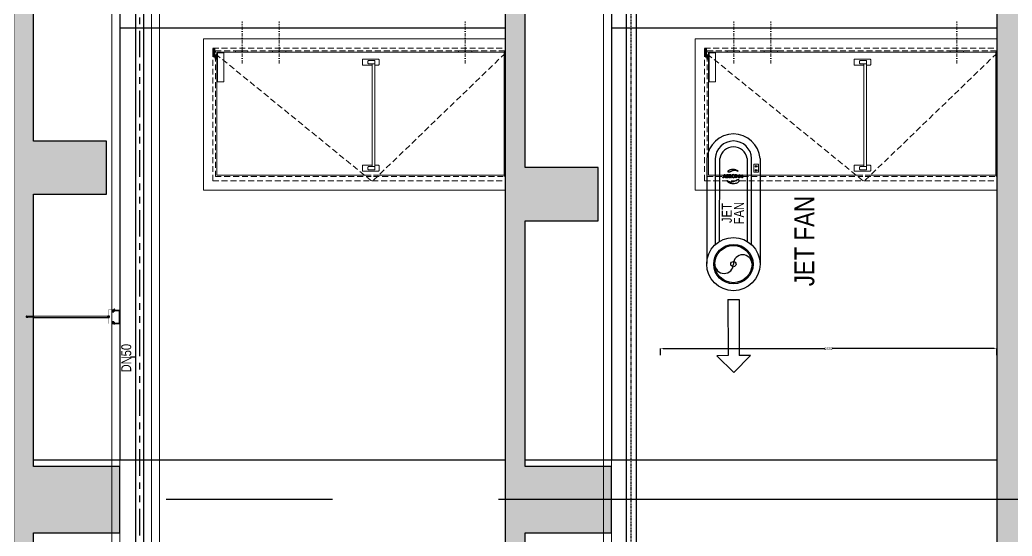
# Model space of a CAD drawing. Header units: millimetres. Extents: x -379292 to 1221486, y 92049 to 447512.
# Drawn here: x -33176 to -25709, y 160544 to 164431 of the extents above; entities that cross this region are included whole.
import ezdxf
from ezdxf.enums import TextEntityAlignment as Align

# ---------------------------------------------------------------- set-up
doc = ezdxf.new("R2010")
doc.units = ezdxf.units.MM
for name, pattern in [('ACISOTGB', [9, 4, -1, 1, -1, 1, -1]), ('CENTER', [2, 1.25, -0.25, 0.25, -0.25]), ('DASHDOT', [25.4, 12.7, -6.35, 0, -6.35]), ('HIDDEN', [9.525, 6.35, -3.175]), ('SOGUKSU1', [72, 60, -6, 0, -6])]:
    doc.linetypes.add(name, pattern=pattern)
for name, color, linetype in [('05_AXIS', 211, 'CENTER'), ('05_CLADDING ALUMINIUM', 1, 'Continuous'), ('05_CONCRETE', 6, 'Continuous'), ('05_CONCRETE VIEW', 142, 'Continuous'), ('05_HATCH CONCRETE', 141, 'Continuous'), ('AIR-J-U-355', 2, 'Continuous'), ('E-CT-TEXT', 7, 'Continuous'), ('M_YANGIN_SPR_ CAP', 7, 'Continuous'), ('OZD_TAVA', 50, 'Continuous')]:
    doc.layers.add(name, color=color, linetype=linetype)
for name, color, linetype, lineweight in [('05_AXIS EQUIPMENT', 8, 'DASHDOT', 9), ('05_VIEW 1', 8, 'Continuous', 9), ('06_DIM', 8, 'Continuous', 9), ('1-MIMARI', 8, 'Continuous', 9), ('1-YANGIN BORUSU-3', 1, 'SOGUKSU1', 30), ('e_kesit_cizgisi', 7, 'Continuous', 9)]:
    doc.layers.add(name, color=color, linetype=linetype, lineweight=lineweight)
doc.styles.add('DOA.ARIAL', font='arial.ttf')
doc.styles.get("Standard").update_dxf_attribs({"font": 'segoeuil.ttf'})
doc.dimstyles.new('ntr', dxfattribs={"dimtxt": 20, "dimasz": 20, "dimexe": 0.18, "dimexo": 0.0625, "dimgap": 0.09, "dimtad": 0, "dimtih": 1, "dimtoh": 1, "dimdec": 0, "dimzin": 0, "dimdsep": 46, "dimtxsty": 'Standard', "dimcen": 0.09, "dimadec": 0, "dimazin": 0, "dimtfac": 1, "dimtdec": 0, "dimtix": 1, "dimtofl": 0, "dimtmove": 0, "dimatfit": 0, "dimfxl": 1, "dimtolj": 1, "dimtzin": 0, "dimarcsym": 0})
pattern_1 = [(225, (-8686.666, 32930.851), (6.735192, -6.735192), []), (225, (-8693.402, 32930.851), (6.735192, -6.735192), [4.7625, -2.38125])]

# ---------------------------------------------------------------- blocks, each defined once
blk = doc.blocks.new('*U1055')
at = {"ltscale": 7}
for p, q in [((-70, 0), (-70, 2270)), ((1070, 2270), (-70, 2270)), ((1070, 0), (1070, 2270)), ((32, 0), (32, 2170)), ((958, 2170), (32, 2170)), ((958, 1008.5), (958, 2170)), ((958, 0), (958, 991.5))]:
    blk.add_line(p, q, dxfattribs=at)
at = {"linetype": 'HIDDEN', "ltscale": 7}
for p, q in [((0, 2200), (0, 0)), ((1000, 2200), (0, 2200)), ((22, 2180), (22, 5)), ((968, 2180), (22, 2180)), ((968, 2180), (968, 1008.3)), ((1000, 2200), (1000, 0)), ((968, 991.7), (968, 5)), ((968, 5), (22, 5))]:
    blk.add_line(p, q, dxfattribs=at)
for p, q in [((118.5, 999.9), (892.7, 999.9)), ((118.5, 979.9), (911.6, 979.9))]:
    blk.add_line(p, q)
at = {"ltscale": 4}
for points in [[(19.4, 2185), (54.1, 2185), (54.1, 2200.4), (4.4, 2200.4), (4.4, 2185), (19.4, 2185)], [(57.5, 2186.5), (57.5, 2181.5)], [(63.7, 2181.5), (63.7, 2185.8)], [(75.8, 2174.3), (75.8, 2165), (67.8, 2165), (67.8, 2174.3)]]:
    blk.add_lwpolyline(points, dxfattribs=at)
for points in [[(38.2, 2200.4), (17, 2200.4), (17, 2197.9), (38.2, 2197.9)], [(38.2, 2187.4), (17, 2187.4), (17, 2185), (38.2, 2185)], [(17.1, 2196), (69.5, 2193), (69.5, 2185.8), (17.1, 2188.8)], [(55.3, 2181.5), (82.9, 2181.5), (82.9, 2174.3), (55.3, 2174.3)], [(37, 2165), (254.8, 2165), (254.8, 2116.5), (37, 2116.5)]]:
    blk.add_lwpolyline(points, close=True, dxfattribs=at)
at = {"linetype": 'HIDDEN', "ltscale": 7, "flags": 128}
blk.add_lwpolyline([(45, 2178), (1005, 1000), (45, 5)], dxfattribs=at)
at = {"ltscale": 7}
for points in [[(22, 1937), (22, 2030), (32, 2030), (32, 1937)], [(22, 1650), (22, 1750), (32, 1750), (32, 1650)], [(22, 350), (22, 250), (32, 250), (32, 350)]]:
    blk.add_lwpolyline(points, close=True, dxfattribs=at)
for points in [[(124, 948.9), (89, 948.9, -0.414214), (84, 953.9), (84, 1068.9, -0.414214), (89, 1073.9), (106.5, 1073.9)], [(129, 999.9), (129, 1068.9, 0.414214), (124, 1073.9), (106.5, 1073.9)], [(882.2, 999.9), (882.2, 1068.9, -0.414214), (887.2, 1073.9), (904.7, 1073.9)], [(887.2, 948.9), (922.2, 948.9, 0.414214), (927.2, 953.9), (927.2, 1068.9, 0.414214), (922.2, 1073.9), (904.7, 1073.9)], [(124, 948.9, 0.414214), (129, 953.9), (129, 979.9)], [(887.2, 948.9, -0.414214), (882.2, 953.9), (882.2, 979.9)]]:
    blk.add_lwpolyline(points, format="xyb")
at = {"ltscale": 20}
for points in [[(99.5, 979.9, -0.414214), (94.5, 984.9), (94.5, 1027, -0.414214), (99.5, 1032), (113.5, 1032, -0.414214), (118.5, 1027), (118.5, 979.9), (99.5, 979.9)], [(911.6, 979.9, 0.414214), (916.6, 984.9), (916.6, 1027, 0.414214), (911.6, 1032), (897.7, 1032, 0.414214), (892.7, 1027), (892.7, 979.9), (911.6, 979.9)]]:
    blk.add_lwpolyline(points, format="xyb", dxfattribs=at)
at = {"ltscale": 4}
blk.add_circle((9.7, 2191.9), 2.92, dxfattribs=at)
blk.add_arc((48.8, 2191.9), 2.92, 48.6465, 124.668, dxfattribs=at)
at = {"layer": '05_AXIS EQUIPMENT', "ltscale": 2}
for p, q in [((117.6, 1980), (-199.6, 1980)), ((117.6, 1700), (-199.6, 1700)), ((117.6, 300), (-199.6, 300))]:
    blk.add_line(p, q, dxfattribs=at)
at = {"layer": '05_CLADDING ALUMINIUM', "ltscale": 7}
blk.add_line((958, 4), (32, 4), dxfattribs=at)
blk = doc.blocks.new('A$C6a8db8d0')
at = {"layer": '05_HATCH CONCRETE', "ltscale": 25, "transparency": 33554671}
h = blk.add_hatch(dxfattribs=at)
h.set_pattern_fill('ANSI33', color=256, scale=1.5, angle=180)
h.set_pattern_definition(pattern_1)
h.paths.add_polyline_path([(-8625, 1080), (-8625, 1145), (-8270, 1145), (-8270, 1080), (-8220, 1080), (-8220, 1145), (-8015, 1145), (-8015, 1090), (-7975, 1090), (-7975, 1145), (-7715, 1145), (-7715, 1090), (-7675, 1090), (-7675, 1145), (-7470, 1145), (-7470, 1080), (-7420, 1080), (-7420, 1145), (-7215, 1145), (-7215, 1090), (-7175, 1090), (-7175, 1145), (-6915, 1145), (-6915, 1090), (-6875, 1090), (-6875, 1145), (-6670, 1145), (-6670, 1080), (-6620, 1080), (-6620, 1145), (-6415, 1145), (-6415, 1090), (-6375, 1090), (-6375, 1145), (-6115, 1145), (-6115, 1090), (-6075, 1090), (-6075, 1145), (-5870, 1145), (-5870, 1080), (-5820, 1080), (-5820, 1145), (-5615, 1145), (-5615, 1090), (-5575, 1090), (-5575, 1145), (-5315, 1145), (-5315, 1090), (-5275, 1090), (-5275, 1145), (-5070, 1145), (-5070, 1080), (-5020, 1080), (-5020, 1145), (-4815, 1145), (-4815, 1090), (-4775, 1090), (-4775, 1145), (-4515, 1145), (-4515, 1090), (-4475, 1090), (-4475, 1145), (-4270, 1145), (-4270, 1080), (-4220, 1080), (-4220, 1145), (-4015, 1145), (-4015, 1090), (-3975, 1090), (-3975, 1145), (-3715, 1145), (-3715, 1090), (-3675, 1090), (-3675, 1145), (-3470, 1145), (-3470, 1080), (-3420, 1080), (-3420, 1145), (-3215, 1145), (-3215, 1090), (-3175, 1090), (-3175, 1145), (-2915, 1145), (-2915, 1090), (-2875, 1090), (-2875, 1145), (-2670, 1145), (-2670, 1080), (-2620, 1080), (-2620, 1145), (-2415, 1145), (-2415, 1090), (-2375, 1090), (-2375, 1145), (-2205, 1145), (-2205, 1090), (-2165, 1090), (-2165, 1145), (-1955, 1145), (-1955, 1080), (-1905, 1080), (-1905, 1160), (-8655, 1160), (-8655, 1180), (-8675, 1180), (-8675, 1080)])
h = blk.add_hatch(dxfattribs=at)
h.set_pattern_fill('ANSI33', color=256, scale=1.5, angle=180)
h.set_pattern_definition(pattern_1)
h.paths.add_polyline_path([(-8675, 790), (-8675, 420), (-8725, 420), (-8725, 370), (9165, 370), (9165, 420), (9115, 420), (9115, 810), (9095, 810), (9095, 790), (5815, 790), (5815, 810), (5795, 810), (5795, 790), (-1895, 790), (-1895, 710), (-1845, 710), (-1845, 775), (-1635, 775), (-1635, 720), (-1595, 720), (-1595, 775), (-1335, 775), (-1335, 720), (-1295, 720), (-1295, 775), (-1090, 775), (-1090, 710), (-1040, 710), (-1040, 775), (-835, 775), (-835, 720), (-795, 720), (-795, 775), (-535, 775), (-535, 720), (-495, 720), (-495, 775), (-290, 775), (-290, 710), (-240, 710), (-240, 775), (-35, 775), (-35, 720), (5, 720), (5, 775), (265, 775), (265, 720), (305, 720), (305, 775), (510, 775), (510, 710), (560, 710), (560, 775), (765, 775), (765, 720), (805, 720), (805, 775), (1065, 775), (1065, 720), (1105, 720), (1105, 775), (1310, 775), (1310, 710), (1360, 710), (1360, 775), (1565, 775), (1565, 720), (1605, 720), (1605, 775), (1865, 775), (1865, 720), (1905, 720), (1905, 775), (2110, 775), (2110, 710), (2160, 710), (2160, 775), (2365, 775), (2365, 720), (2405, 720), (2405, 775), (2665, 775), (2665, 720), (2705, 720), (2705, 775), (2910, 775), (2910, 710), (2960, 710), (2960, 775), (3165, 775), (3165, 720), (3205, 720), (3205, 775), (3465, 775), (3465, 720), (3505, 720), (3505, 775), (3710, 775), (3710, 710), (3760, 710), (3760, 775), (3965, 775), (3965, 720), (4005, 720), (4005, 775), (4265, 775), (4265, 720), (4305, 720), (4305, 775), (4510, 775), (4510, 710), (4560, 710), (4560, 775), (4765, 775), (4765, 720), (4805, 720), (4805, 775), (5065, 775), (5065, 720), (5105, 720), (5105, 775), (5310, 775), (5310, 710), (5360, 710), (5360, 775), (5540, 775), (5540, 720), (5580, 720), (5580, 775), (5760, 775), (5760, 710), (5810, 710), (5810, 775), (6110, 775), (6110, 710), (6160, 710), (6160, 775), (6365, 775), (6365, 720), (6405, 720), (6405, 775), (6665, 775), (6665, 720), (6705, 720), (6705, 775), (6910, 775), (6910, 710), (6960, 710), (6960, 775), (7165, 775), (7165, 720), (7205, 720), (7205, 775), (7465, 775), (7465, 720), (7505, 720), (7505, 775), (7710, 775), (7710, 710), (7760, 710), (7760, 775), (7965, 775), (7965, 720), (8005, 720), (8005, 775), (8265, 775), (8265, 720), (8305, 720), (8305, 775), (8510, 775), (8510, 710), (8560, 710), (8560, 775), (8790, 775), (8790, 720), (8830, 720), (8830, 775), (9085, 775), (9085, 420), (-8645, 420), (-8645, 775), (-8270, 775), (-8270, 710), (-8220, 710), (-8220, 775), (-8015, 775), (-8015, 720), (-7975, 720), (-7975, 775), (-7715, 775), (-7715, 720), (-7675, 720), (-7675, 775), (-7470, 775), (-7470, 710), (-7420, 710), (-7420, 775), (-7215, 775), (-7215, 720), (-7175, 720), (-7175, 775), (-6915, 775), (-6915, 720), (-6875, 720), (-6875, 775), (-6670, 775), (-6670, 710), (-6620, 710), (-6620, 775), (-6415, 775), (-6415, 720), (-6375, 720), (-6375, 775), (-6115, 775), (-6115, 720), (-6075, 720), (-6075, 775), (-5870, 775), (-5870, 710), (-5820, 710), (-5820, 775), (-5615, 775), (-5615, 720), (-5575, 720), (-5575, 775), (-5315, 775), (-5315, 720), (-5275, 720), (-5275, 775), (-5070, 775), (-5070, 710), (-5020, 710), (-5020, 775), (-4815, 775), (-4815, 720), (-4775, 720), (-4775, 775), (-4515, 775), (-4515, 720), (-4475, 720), (-4475, 775), (-4270, 775), (-4270, 710), (-4220, 710), (-4220, 775), (-4015, 775), (-4015, 720), (-3975, 720), (-3975, 775), (-3715, 775), (-3715, 720), (-3675, 720), (-3675, 775), (-3470, 775), (-3470, 710), (-3420, 710), (-3420, 775), (-3215, 775), (-3215, 720), (-3175, 720), (-3175, 775), (-2915, 775), (-2915, 720), (-2875, 720), (-2875, 775), (-2670, 775), (-2670, 710), (-2620, 710), (-2620, 775), (-2435, 775), (-2435, 720), (-2395, 720), (-2395, 775), (-2175, 775), (-2175, 720), (-2135, 720), (-2135, 775), (-1955, 775), (-1955, 710), (-1905, 710), (-1905, 790)])
at = {"layer": '05_AXIS', "ltscale": 500}
blk.add_line((-2645, 170), (-2645, 1660), dxfattribs=at)
at = {"layer": '05_CONCRETE'}
for points in [[(-2875, 1145), (-2670, 1145), (-2670, 1080), (-2620, 1080), (-2620, 1145), (-2415, 1145), (-2415, 1090), (-2375, 1090), (-2375, 1145), (-2205, 1145), (-2205, 1090), (-2165, 1090), (-2165, 1145), (-1955, 1145), (-1955, 1080), (-1905, 1080), (-1905, 1160), (-8655, 1160)], [(9085, 420), (-8645, 420)], [(-2875, 775), (-2670, 775), (-2670, 710), (-2620, 710), (-2620, 775), (-2435, 775), (-2435, 720), (-2395, 720), (-2395, 775), (-2175, 775), (-2175, 720), (-2135, 720), (-2135, 775), (-1955, 775), (-1955, 710), (-1905, 710), (-1905, 790), (-8675, 790)]]:
    blk.add_lwpolyline(points, dxfattribs=at)
at = {"layer": '05_CONCRETE VIEW', "ltscale": 20, "flags": 128}
for points in [[(-2615, 1145), (-2615, 790)], [(-1965, 1080), (-2615, 1080)], [(-2615, 775), (-2615, 420)], [(-1965, 710), (-2615, 710)]]:
    blk.add_lwpolyline(points, dxfattribs=at)
at = {"layer": '05_CONCRETE VIEW', "color": 250, "ltscale": 20, "flags": 128}
for points in [[(-2290, 790), (-2290, 1080)], [(-2290, 420), (-2290, 710)]]:
    blk.add_lwpolyline(points, dxfattribs=at)
at = {"layer": '05_VIEW 1', "xscale": -0.1, "yscale": 0.1, "zscale": 0.1}
for p in [(-2305, 790), (-2305, 420)]:
    blk.add_blockref('*U1055', p, dxfattribs=at)
blk = doc.blocks.new('*D1200')
at = {"layer": '06_DIM', "color": 0, "lineweight": -2, "ltscale": 25, "transparency": 16777216}
for p, q in [((-28356.4, 161906.9), (-28356.4, 161955.9)), ((-28336.4, 161955.8), (-27118.3, 161955.8)), ((-25844.5, 161955.8), (-27062.6, 161955.8)), ((-25824.5, 161906.9), (-25824.5, 161955.9))]:
    blk.add_line(p, q, dxfattribs=at)
at = {"layer": '06_DIM', "color": 0, "ltscale": 25, "transparency": 16777216}
for points in [[(-28336.4, 161959.1), (-28336.4, 161952.4), (-28356.4, 161955.8)], [(-25844.5, 161959.1), (-25844.5, 161952.4), (-25824.5, 161955.8)]]:
    blk.add_solid(points, dxfattribs=at)
at = {"layer": 'Defpoints', "color": 0, "ltscale": 25, "transparency": 16777216}
for p in [(-28356.4, 161906.9, -2.4), (-25824.5, 161955.8), (-25824.5, 161906.9, -2.4)]:
    blk.add_point(p, dxfattribs=at)
at = {"layer": '06_DIM', "color": 0, "ltscale": 25, "transparency": 16777216, "insert": (-27090.5, 161955.8), "char_height": 20, "attachment_point": 5}
blk.add_mtext('\\A1;2532', dxfattribs=at)
blk = doc.blocks.new('43T34T34T')
at = {"ltscale": 25}
blk.add_circle((-10076.92, -11582.68), 1.99, dxfattribs=at)
for centre, start, end in [((-10069.92, -11582.68), 0, 180), ((-10083.92, -11582.68), 180, 0)]:
    blk.add_arc(centre, 7, start, end, dxfattribs=at)
at = {"layer": 'AIR-J-U-355', "color": 2, "linetype": 'Continuous'}
for p, q in [((-10096.96, -11503.18), (-10096.96, -11582.23)), ((-10090.53, -11503.18), (-10090.6, -11568.03)), ((-10087.3, -11565.53), (-10087.23, -11503.18)), ((-10066.46, -11503.18), (-10066.51, -11565.56)), ((-10063.22, -11568.06), (-10063.19, -11503.18)), ((-10056.85, -11503.18), (-10056.88, -11582.68)), ((-10084.82, -11517.64), (-10083.82, -11515.3)), ((-10084.08, -11517.65), (-10084.82, -11517.64)), ((-10083.91, -11517.25), (-10084.08, -11517.65)), ((-10082.97, -11517.24), (-10083.91, -11517.25)), ((-10083.82, -11515.3), (-10083.06, -11515.3)), ((-10083.74, -11516.77), (-10083.45, -11516.07)), ((-10083.16, -11516.77), (-10083.74, -11516.77)), ((-10083.45, -11516.07), (-10083.16, -11516.77)), ((-10083.06, -11515.3), (-10082.06, -11517.64)), ((-10082.8, -11517.65), (-10082.97, -11517.24)), ((-10082.06, -11517.64), (-10082.8, -11517.65)), ((-10081.77, -11517.66), (-10081.76, -11515.32)), ((-10081.09, -11517.66), (-10081.77, -11517.66)), ((-10081.76, -11515.32), (-10081.07, -11515.32)), ((-10081.07, -11515.32), (-10081.09, -11517.66)), ((-10080.49, -11515.33), (-10079.19, -11515.32)), ((-10080.47, -11517.67), (-10080.49, -11515.33)), ((-10079.77, -11517.66), (-10080.47, -11517.67)), ((-10079.79, -11516.36), (-10079.79, -11515.79)), ((-10079.79, -11515.79), (-10079.5, -11515.81)), ((-10079.52, -11516.36), (-10079.79, -11516.36)), ((-10079.12, -11517.66), (-10079.77, -11516.75)), ((-10079.77, -11516.75), (-10079.77, -11517.66)), ((-10078.31, -11517.65), (-10079.12, -11517.66)), ((-10079.11, -11516.7), (-10078.31, -11517.65)), ((-10078.52, -11516.14), (-10078.52, -11516.14)), ((-10075.51, -11515.21), (-10075.13, -11515.21)), ((-10075.21, -11517.67), (-10075.18, -11515.33)), ((-10074.81, -11517.67), (-10075.21, -11517.67)), ((-10075.18, -11515.33), (-10074.94, -11515.33)), ((-10074.94, -11515.33), (-10073.25, -11516.98)), ((-10074.79, -11516.02), (-10074.81, -11517.67)), ((-10073.14, -11517.64), (-10074.79, -11516.02)), ((-10073.25, -11516.98), (-10073.23, -11515.35)), ((-10072.89, -11517.64), (-10073.14, -11517.64)), ((-10072.86, -11515.36), (-10072.89, -11517.64)), ((-10072.47, -11517.67), (-10072.44, -11515.32)), ((-10072.08, -11517.67), (-10072.47, -11517.67)), ((-10072.44, -11515.32), (-10072.21, -11515.33)), ((-10072.21, -11515.33), (-10070.52, -11516.98)), ((-10072.05, -11516.02), (-10072.08, -11517.67)), ((-10070.4, -11517.63), (-10072.05, -11516.02)), ((-10070.52, -11516.98), (-10070.5, -11515.35)), ((-10070.5, -11515.35), (-10070.12, -11515.35)), ((-10070.15, -11517.64), (-10070.4, -11517.63)), ((-10070.12, -11515.35), (-10070.15, -11517.64))]:
    blk.add_line(p, q, dxfattribs=at)
at = {"layer": 'AIR-J-U-355', "color": 2, "lineweight": 13, "ltscale": 0.005}
for p, q in [((-10061.58, -11507.49), (-10061.58, -11513.57)), ((-10057.96, -11507.49), (-10061.58, -11507.49)), ((-10061.58, -11513.57), (-10057.96, -11513.57)), ((-10057.96, -11513.57), (-10057.96, -11507.49))]:
    blk.add_line(p, q, dxfattribs=at)
at = {"layer": 'AIR-J-U-355', "color": 2}
for p, q in [((-10081.15, -11609.35), (-10072.7, -11609.32)), ((-10081.15, -11609.35), (-10080.96, -11651.59)), ((-10072.7, -11609.32), (-10072.51, -11651.55)), ((-10080.96, -11651.59), (-10089.4, -11651.62)), ((-10089.4, -11651.62), (-10076.68, -11664.24)), ((-10064.06, -11651.51), (-10076.68, -11664.24)), ((-10064.06, -11651.51), (-10072.51, -11651.55))]:
    blk.add_line(p, q, dxfattribs=at)
at = {"layer": 'AIR-J-U-355', "color": 2, "linetype": 'Continuous'}
for centre, radius in [((-10059.76, -11509.05), 0.599), ((-10059.76, -11509.05), 0.599), ((-10059.76, -11512.01), 0.599), ((-10059.76, -11512.01), 0.599), ((-10076.92, -11582.68), 20.04), ((-10076.92, -11582.68), 14.81), ((-10076.92, -11582.68), 14)]:
    blk.add_circle(centre, radius, dxfattribs=at)
for centre, radius, start, end in [((-10076.88, -11504.81), 20.09, 4.65599, 175.34403), ((-10076.86, -11503.67), 13.68, 2.04314, 177.96186), ((-10076.85, -11504.99), 10.54, 9.88437, 170.13648), ((-10079.51, -11516.09), 0.274, 267.3972, 87.3972), ((-10079.23, -11516.04), 0.72, 352.32592, 86.70667), ((-10079.16, -11516.05), 0.645, 274.06361, 352.32592)]:
    blk.add_arc(centre, radius, start, end, dxfattribs=at)
at = {"layer": 'AIR-J-U-355', "color": 2, "linetype": 'Continuous', "extrusion": (0, 0, -1)}
for major_axis, ratio in [((1.36, -0.01), 0.908445), ((-0.985, 0.006), 0.934933)]:
    blk.add_ellipse((-10076.78, -11516.46), major_axis=major_axis, ratio=ratio, dxfattribs=at)
at = {"layer": 'AIR-J-U-355', "color": 2, "linetype": 'Continuous'}
for points, knots in [([(-10080.5, -11513.47), (-10080.56, -11513.46), (-10080.66, -11513.44), (-10080.82, -11513.31), (-10080.92, -11513.1), (-10080.95, -11512.85), (-10080.87, -11512.56), (-10080.61, -11512.27), (-10080.27, -11512), (-10079.75, -11511.7), (-10079.06, -11511.43), (-10078.19, -11511.24), (-10077.31, -11511.2), (-10076.39, -11511.24), (-10075.45, -11511.46), (-10074.69, -11511.81), (-10074.1, -11512.15), (-10073.68, -11512.47), (-10073.49, -11512.77), (-10073.4, -11512.91)], [0, 0, 0, 0, 0.0168256, 0.0323617, 0.0637267, 0.0873303, 0.1103993, 0.1581358, 0.2050378, 0.2514942, 0.3451779, 0.4385235, 0.532065, 0.625912, 0.7301372, 0.8352318, 0.8905608, 0.9450754, 1, 1, 1, 1]), ([(-10073.4, -11512.91), (-10073.64, -11512.77), (-10074.12, -11512.47), (-10074.93, -11512.2), (-10075.77, -11512.07), (-10076.62, -11512.1), (-10077.47, -11512.34), (-10078.3, -11512.69), (-10078.97, -11513.05), (-10079.52, -11513.29), (-10079.91, -11513.4), (-10080.24, -11513.48), (-10080.42, -11513.48), (-10080.5, -11513.47)], [0, 0, 0, 0, 0.112581, 0.224936, 0.337491, 0.449603, 0.562299, 0.686336, 0.807829, 0.865935, 0.925918, 0.967783, 1, 1, 1, 1]), ([(-10081.88, -11519.9), (-10081.88, -11519.89), (-10081.89, -11519.88), (-10081.89, -11519.87), (-10081.89, -11519.86), (-10081.89, -11519.85), (-10081.88, -11519.85), (-10081.88, -11519.85), (-10081.87, -11519.85), (-10081.86, -11519.85), (-10081.84, -11519.85), (-10081.81, -11519.87), (-10081.67, -11519.93), (-10081.45, -11520.08), (-10081.18, -11520.27), (-10080.93, -11520.43), (-10080.57, -11520.62), (-10080.03, -11520.75), (-10079.32, -11520.9), (-10078.54, -11520.99), (-10077.73, -11520.88), (-10076.82, -11520.62), (-10075.88, -11520.22), (-10075.12, -11519.78), (-10074.52, -11519.53), (-10074.11, -11519.39), (-10073.69, -11519.27), (-10073.29, -11519.22), (-10072.93, -11519.29), (-10072.63, -11519.48), (-10072.55, -11519.83), (-10072.62, -11520.21), (-10072.88, -11520.58), (-10073.25, -11520.91), (-10073.84, -11521.29), (-10074.75, -11521.68), (-10075.98, -11521.97), (-10077.14, -11522.06), (-10078.16, -11521.96), (-10079.01, -11521.78), (-10079.79, -11521.5), (-10080.49, -11521.15), (-10081.08, -11520.76), (-10081.5, -11520.4), (-10081.73, -11520.13), (-10081.82, -11520), (-10081.86, -11519.93), (-10081.88, -11519.9)], [0, 0, 0, 0, 0.001347, 0.00172, 0.002023, 0.002244, 0.002452, 0.002667, 0.002909, 0.00347, 0.004196, 0.005682, 0.009311, 0.025522, 0.043378, 0.057014, 0.067583, 0.10026, 0.136315, 0.170769, 0.211631, 0.252886, 0.304984, 0.357144, 0.377587, 0.398124, 0.41882, 0.439365, 0.455344, 0.470785, 0.486346, 0.502438, 0.525763, 0.549141, 0.572313, 0.626971, 0.689072, 0.751245, 0.792637, 0.834146, 0.875615, 0.910287, 0.945553, 0.97619, 0.989254, 0.994701, 1, 1, 1, 1])]:
    blk.add_open_spline(points, degree=3, knots=knots, dxfattribs=at)
at = {"layer": 'AIR-J-U-355', "color": 2, "linetype": 'Continuous', "style": 'DOA.ARIAL', "width": 0.8}
for s, p in [('FAN', (-10076.53, -11544.28, -15527.66)), ('JET', (-10085.63, -11544.28, -15527.66))]:
    blk.add_text(s, height=7.5, rotation=90, dxfattribs=at).set_placement(p, align=Align.TOP_CENTER)
blk = doc.blocks.new('smn')
for p, q in [((-0.8, 0.55), (-0.65, 0.64)), ((-0.8, 0.55), (-0.8, 0.09)), ((-0.8, 0.09), (-0.65, 0)), ((0.65, 0.64), (-0.65, 0.64)), ((0.65, 0), (-0.65, 0)), ((-0.4, 0.55), (-0.4, 0.09)), ((0.4, 0.55), (0.4, 0.09)), ((0.8, 0.55), (0.65, 0.64)), ((0.8, 0.09), (0.65, 0)), ((0.8, 0.55), (0.8, 0.09))]:
    blk.add_line(p, q)
for centre, radius, start, end in [((-0.65, 0.24), 0.404, 51.78679, 90), ((-0.65, 0.4), 0.404, 270, 308.21321), ((0, -0.33), 0.967, 65.5673, 114.4327), ((0, 0.97), 0.967, 245.5673, 294.4327), ((0.65, 0.24), 0.404, 90, 128.21321), ((0.65, 0.4), 0.404, 231.78679, 270)]:
    blk.add_arc(centre, radius, start, end)
blk = doc.blocks.new('A$C23387eba')
h = blk.add_hatch()
h.set_pattern_fill('ANSI31', color=241, scale=1500, style=0)
h.set_pattern_definition([(315, (-421266.87, 1258294.907), (10.60660172, 10.60660172), [])])
h.paths.add_polyline_path([(44, 395), (64, 506), (57, 516), (53, 516), (32, 396), (32, 68), (44, 68)])
h.paths.add_polyline_path([(-44, 68), (-32, 68), (-32, 396), (-53, 516), (-57, 516), (-64, 506), (-44, 395)])
h = blk.add_hatch()
h.set_pattern_fill('ANSI31', color=241, scale=1000, angle=90, style=0)
h.set_pattern_definition([(45, (-421266.87, 1258294.907), (-7.07106781, 7.07106781), [])])
edge = h.paths.add_edge_path()
edge.add_line((-26, 496), (-35, 496))
edge.add_ellipse((-35, 484), major_axis=(-8.49, 8.49), ratio=1, start_angle=-44.99996, end_angle=55.00004)
edge.add_line((-47, 482), (-41, 446))
edge.add_ellipse((-29, 448), major_axis=(8.49, 8.49), ratio=1, start_angle=145.00004, end_angle=225.00004)
edge.add_line((-29, 436), (-26, 436))
edge.add_line((-26, 436), (-26, 496))
edge = h.paths.add_edge_path()
edge.add_line((26, 496), (35, 496))
edge.add_ellipse((35, 484), major_axis=(8.49, 8.49), ratio=1, start_angle=305.00004, end_angle=405.00004, ccw=False)
edge.add_line((47, 482), (41, 446))
edge.add_ellipse((29, 448), major_axis=(-8.49, 8.49), ratio=1, start_angle=135.00004, end_angle=215.00004, ccw=False)
edge.add_line((29, 436), (26, 436))
edge.add_line((26, 436), (26, 496))
at = {"color": 241}
for p, q in [((-64, 506, 996), (-57, 516, 996)), ((-44, 395, 996), (-64, 506, 996)), ((-57, 516, 996), (-32, 516, 996)), ((-32, 396, 996), (-53, 516, 996)), ((-41, 446, 996), (-47, 482, 996)), ((-44, 68, 996), (-44, 395, 996)), ((-26, 68, 996), (-44, 68, 996)), ((-26, 68, 996), (-44, 68, 996)), ((-35, 496, 996), (35, 496, 996)), ((-32, 530, 996), (-26, 536, 996)), ((-32, 496, 996), (-32, 530, 996)), ((-32, 436, 996), (-32, 496, 996)), ((-32, 68, 996), (-32, 436, 996)), ((29, 436, 996), (-29, 436, 996)), ((-26, 536, 996), (-26, 496, 996)), ((-26, 536, 996), (26, 536, 996)), ((-26, 496, 996), (-26, 436, 996)), ((-26, 496, 996), (-26, 436, 996)), ((-26, 436, 996), (-26, 68, 996)), ((32, 530, 996), (26, 536, 996)), ((26, 536, 996), (26, 496, 996)), ((26, 496, 996), (26, 436, 996)), ((26, 436, 996), (26, 68, 996)), ((44, 68, 996), (26, 68, 996)), ((44, 68, 996), (26, 68, 996)), ((32, 496, 996), (32, 530, 996)), ((32, 396, 996), (53, 516, 996)), ((32, 516, 996), (57, 516, 996)), ((32, 436, 996), (32, 496, 996)), ((32, 68, 996), (32, 436, 996)), ((47, 482, 996), (41, 446, 996)), ((44, 394, 996), (64, 506, 996)), ((44, 68, 996), (44, 396, 996)), ((64, 506, 996), (57, 516, 996))]:
    blk.add_line(p, q, dxfattribs=at)
at = {"color": 241, "extrusion": (0, 0, -1)}
for centre, major_axis, start_param, end_param in [((-35, 484, 996), (-8.49, 8.49), 5.323254, 7.068583), ((-29, 448, 996), (-8.49, 8.49), 3.92699, 5.323254), ((29, 448, 996), (-8.49, 8.49), 2.530727, 3.92699), ((35, 484, 996), (8.49, 8.49), -0.785399, 0.95993)]:
    blk.add_ellipse(centre, major_axis=major_axis, ratio=1, start_param=start_param, end_param=end_param, dxfattribs=at)
at = {"layer": 'E-CT-TEXT'}
for p, q in [((-52, 64), (52, 64)), ((-52, 64), (-52, 56)), ((-52, 56), (52, 56)), ((52, 64), (52, 56))]:
    blk.add_line(p, q, dxfattribs=at)
at = {"layer": 'E-CT-TEXT', "xscale": 80, "yscale": 80, "zscale": 80}
blk.add_blockref('smn', (0, 0), dxfattribs=at)
blk = doc.blocks.new('cıvata -pul')
for p, q in [((52, 59), (-52, 59)), ((-52, 59), (-52, 54)), ((52, 54), (-52, 54)), ((52, 59), (52, 54))]:
    blk.add_line(p, q)
at = {"xscale": 80, "yscale": 80, "zscale": 80}
blk.add_blockref('smn', (0, 0), dxfattribs=at)
blk = doc.blocks.new('CIVATA')
for p, q in [((-21.5, 0.1, -5674.6), (-20.1, 0.1, -5674.6)), ((-20.1, 0.1, -5674.6), (-20.1, -0.1, -5674.6)), ((-18.9, 5.9, -5674.6), (-18.5, 5.9, -5674.6)), ((-18.5, 5.9, -5674.6), (-18.5, -5.9, -5674.6)), ((-18.5, 3, -5674.6), (-7, 3, -5674.6)), ((-18.5, 3, -5674.6), (-16.7, 1.9, -1418.7)), ((-16.7, 1.9, -1418.7), (-16.7, -1.9, -1418.7)), ((-15.6, -6.7, -5674.6), (-15.6, 6.7, -5674.6)), ((-15.6, 6.7, -5674.6), (-14.9, 6.7, -5674.6)), ((-14.9, 6.7, -5674.6), (-14.9, -4.9, -5674.6)), ((-14.2, 6, -5674.6), (-14.9, 4.9, -5674.6)), ((-10.7, 6, -5674.6), (-14.2, 6, -5674.6)), ((-10.7, 3, -5674.6), (-14.2, 3, -5674.6)), ((-10.7, 6, -5674.6), (-10.1, 4.9, -5674.6)), ((-10.1, 4.9, -5674.6), (-10.1, -4.9, -5674.6)), ((-7, 3, -1418.7), (-7, -3, -1418.7)), ((-21.5, -0.1, -5674.6), (-20.1, -0.1, -5674.6)), ((-18.5, -5.9, -5674.6), (-18.9, -5.9, -5674.6)), ((-18.5, -3, -5674.6), (-16.7, -1.9, -1418.7)), ((-18.5, -3, -5674.6), (-7, -3, -5674.6)), ((-15.6, -6.7, -5674.6), (-14.9, -6.7, -5674.6)), ((-14.9, -4.6, -5674.6), (-14.9, -6.7, -5674.6)), ((-14.2, -6, -5674.6), (-14.9, -4.9, -5674.6)), ((-10.7, -3, -5674.6), (-14.2, -3, -5674.6)), ((-10.7, -6, -5674.6), (-14.2, -6, -5674.6)), ((-10.7, -6, -5674.6), (-10.1, -4.9, -5674.6))]:
    blk.add_line(p, q)
for centre, radius, start, end in [((-14.4, 0.3, -5674.6), 7.17, 129.56707, 181.67754), ((-11.8, 4.9, -5674.6), 3.03, 180, 218.21321), ((-7.6, 0, -5674.6), 7.25, 155.5673, 204.4327), ((-13.1, 4.9, -5674.6), 3.03, 321.78679, 0), ((-17.3, 0, -5674.6), 7.25, 335.5673, 24.4327), ((-14.4, -0.3, -5674.6), 7.17, 178.32246, 230.43293), ((-11.8, -4.9, -5674.6), 3.03, 141.78679, 180), ((-13.1, -4.9, -5674.6), 3.03, 0, 38.21321)]:
    blk.add_arc(centre, radius, start, end)
blk = doc.blocks.new('*U1215')
at = {"layer": 'e_kesit_cizgisi', "ltscale": 25}
blk.add_line((-0.46, -60.06), (0.57, -60.06), dxfattribs=at)
at = {"layer": 'e_kesit_cizgisi', "ltscale": 25, "const_width": 0.2, "elevation": 0.2}
for points in [[(-5.2, -121.56), (-5.2, -116.54), (0.2, -116.54)], [(5.18, -121.56), (5.18, -116.54), (-0.23, -116.54)]]:
    blk.add_lwpolyline(points, dxfattribs=at)
at = {"layer": 'OZD_TAVA', "color": 31, "true_color": 0xfecc66}
for p, q in [((-0.46, -60.06, -0.02), (-0.51, -116.54, 0.2)), ((0.57, -60.06, -0.02), (0.51, -116.54, 0.2))]:
    blk.add_line(p, q, dxfattribs=at)
at = {"layer": 'OZD_TAVA', "color": 1}
for p, q in [((-5.02, -119.87, -0.04), (-5.02, -125.06, -0.04)), ((-5.02, -125.06, -0.04), (4.99, -125.06, -0.28)), ((-4.72, -119.65, -0.04), (-4.72, -124.76, -0.04)), ((-4.72, -124.76, -0.04), (4.69, -124.76, -0.28)), ((-3.97, -119.65, -0.04), (-3.97, -120.49, -0.04)), ((-3.97, -120.49, -0.04), (-3.67, -120.49, -0.04)), ((-3.67, -119.87, -0.04), (-3.67, -120.49, -0.04)), ((3.64, -119.87, -0.04), (3.64, -120.49, -0.04)), ((3.94, -120.49, -0.04), (3.64, -120.49, -0.04)), ((3.94, -120.49, -0.04), (3.64, -120.49, -0.04)), ((3.94, -119.65, -0.04), (3.94, -120.49, -0.04)), ((3.94, -119.65, -0.04), (3.94, -120.49, -0.04)), ((4.68, -119.65, -0.04), (4.68, -124.76, -0.04)), ((4.98, -119.87, -0.04), (4.98, -125.06, -0.04))]:
    blk.add_line(p, q, dxfattribs=at)
for centre, radius, start, end in [((-4.35, -119.75, -0.04), 0.684, 349.6444, 190.3556), ((-4.35, -119.75, -0.04), 0.385, 13.81853, 166.18147), ((4.31, -119.75, -0.04), 0.684, 349.6444, 190.3556), ((4.31, -119.75, -0.04), 0.385, 13.81853, 166.18147)]:
    blk.add_arc(centre, radius, start, end, dxfattribs=at)
at = {"layer": 'E-CT-TEXT', "xscale": 0.009855724012972203, "yscale": 0.009855724012972203, "zscale": 0.009855724012972203}
for p in [(-0.01, -116.52, 0.2), (-0.01, -117.13, 0.2)]:
    blk.add_blockref('cıvata -pul', p, dxfattribs=at)
at = {"layer": 'E-CT-TEXT', "yscale": 0.08000000000000028, "zscale": 0.08000000000000028, "rotation": 180}
for p, xscale in [((-6.2, -120.98, 453.93), 0.08000000000000028), ((6.17, -120.98, 453.93), -0.08000000000000028)]:
    blk.add_blockref('CIVATA', p, dxfattribs=dict(at, xscale=xscale))
at = {"layer": 'e_kesit_cizgisi', "ltscale": 25, "xscale": 0.01, "yscale": 0.01, "zscale": 0.01}
blk.add_blockref('A$C23387eba', (0.05, -60.06), dxfattribs=at)
blk = doc.blocks.new('A$Cc4a6e48b')
at = {"color": 1, "linetype": 'ACISOTGB', "ltscale": 5}
blk.add_line((15, 1498.02), (15, 7868.31), dxfattribs=at)
at = {"layer": '1-YANGIN BORUSU-3', "linetype": 'ByBlock', "ltscale": 25}
for p, q in [((12, 1498.02), (12, 7868.31)), ((18, 1498.02), (18, 7868.31))]:
    blk.add_line(p, q, dxfattribs=at)
at = {"layer": 'e_kesit_cizgisi', "color": 6, "ltscale": 25}
blk.add_lwpolyline([(-6, 242), (-6, 10334.64), (0, 10334.64), (0, 242)], close=True, dxfattribs=at)
at = {"layer": 'e_kesit_cizgisi', "color": 5, "ltscale": 25}
blk.add_lwpolyline([(24, 242), (24, 7155.43), (30, 7155.43), (30, 242)], close=True, dxfattribs=at)
at = {"layer": 'M_YANGIN_SPR_ CAP', "ltscale": 0.01}
blk.add_line((8.12, 6087.63), (12, 6087.63), dxfattribs=at)
at = {"layer": 'e_kesit_cizgisi', "ltscale": 25, "rotation": 90}
blk.add_blockref('*U1215', (-125.06, 6117.7, 0.16), dxfattribs=at)
at = {"layer": 'M_YANGIN_SPR_ CAP', "ltscale": 0.01, "style": 'DOA.ARIAL', "width": 0.8}
blk.add_text('DN50', height=7.5, rotation=90, dxfattribs=at).set_placement((1.14, 6086.51, -15527.66), align=Align.TOP_CENTER)

msp = doc.modelspace()

# ---------------------------------------------------------------- block references
at = {"layer": '1-MIMARI', "ltscale": 25, "xscale": 10, "yscale": 10, "zscale": 10, "rotation": 90}
msp.add_blockref('A$C6a8db8d0', (-21624.5, 187268.8), dxfattribs=at)

# ---------------------------------------------------------------- next in the draw order: linework, layer by layer
at = {"color": 134, "linetype": 'ACISOTGB', "ltscale": 5}
msp.add_line((-28575.8, 151798.9), (-28575.8, 272540.3), dxfattribs=at)
at = {"layer": '1-YANGIN BORUSU-3', "linetype": 'ByBlock', "ltscale": 25}
for p, q in [((-28613.9, 272261.8), (-28613.9, 154309.2)), ((-28537.8, 272261.8), (-28537.8, 154309.2))]:
    msp.add_line(p, q, dxfattribs=at)
at = {"layer": 'e_kesit_cizgisi', "color": 5, "ltscale": 25}
msp.add_lwpolyline([(-28784.5, 109121), (-28783, 188757.9), (-28723, 188757.9), (-28724.5, 109121)], close=True, dxfattribs=at)

# ---------------------------------------------------------------- next in the draw order: block references
at = {"color": 30, "xscale": 10, "yscale": 10, "zscale": 10}
msp.add_blockref('A$Cc4a6e48b', (-32424.5, 101018.8), dxfattribs=at)
at = {"xscale": 10, "yscale": 10, "zscale": 10}
msp.add_blockref('43T34T34T', (72962.6, 278418.8), dxfattribs=at)

# ---------------------------------------------------------------- next in the draw order: texts
at = {"layer": 'M_YANGIN_SPR_ CAP', "ltscale": 0.01, "style": 'DOA.ARIAL', "width": 0.8}
msp.add_text('JET FAN', height=150, rotation=90, dxfattribs=at).set_placement((-27347.9, 162765.2, -155276.6), align=Align.TOP_CENTER)

# ---------------------------------------------------------------- next in the draw order: dimensions: what is measured, and where the dimension line sits
at = {"layer": '06_DIM', "ltscale": 25}
dim = msp.add_linear_dim(base=(-25824.5, 161955.8, 2.4), p1=(-28356.4, 161906.9), p2=(-25824.5, 161906.9), angle=180, dimstyle='ntr', dxfattribs=at)
dim.commit()
dim.dimension.update_dxf_attribs({"geometry": '*D1200', "text_midpoint": (-27090.5, 161955.8, 2.4)})

doc.saveas('drawing.dxf')
